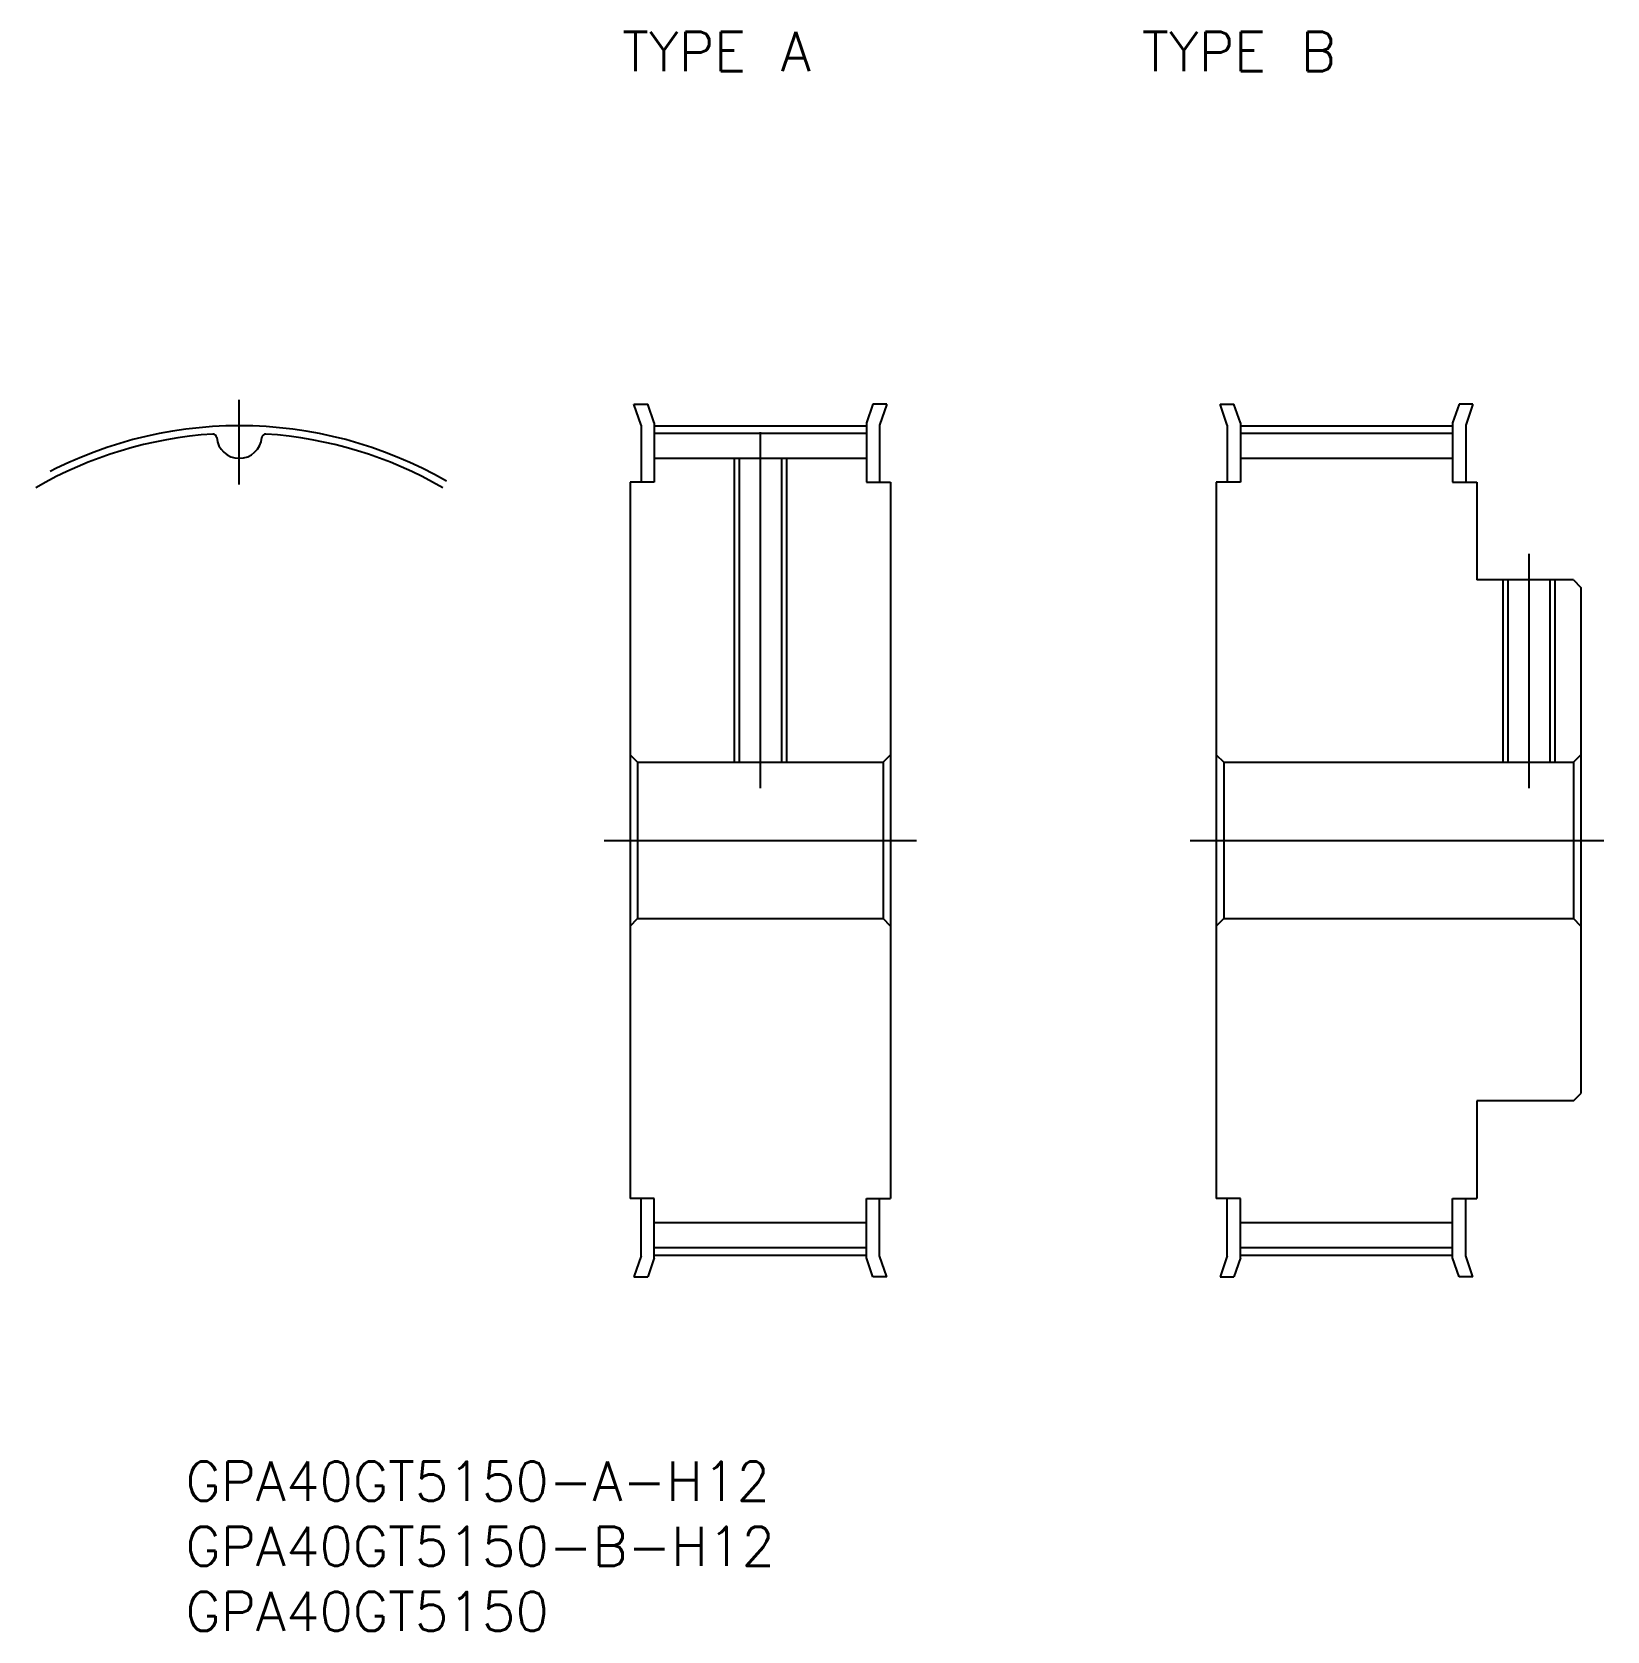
# Model space of a CAD drawing. Extents: x -16 to 105, y -61 to 62.
import ezdxf

# ---------------------------------------------------------------- set-up
doc = ezdxf.new("R2010")
doc.units = 0
doc.linetypes.add('CENTER', pattern=[50.8, 31.75, -6.35, 6.35, -6.35])
doc.layers.get('0').update_dxf_attribs({"linetype": 'CONTINUOUS'})
doc.layers.add('CENTER', color=1, linetype='CONTINUOUS')
doc.styles.get("Standard").update_dxf_attribs({"font": 'txt.shx', "height": 3, "bigfont": 'bigfont.shx'})

# ---------------------------------------------------------------- blocks, each defined once
blk = doc.blocks.new('*U2')
at = {"color": 7, "linetype": 'CONTINUOUS'}
blk.add_text('GPA40GT5150-B-H12', height=3, dxfattribs=at).set_placement((-4.13, -55.69))
blk = doc.blocks.new('*U3')
at = {"color": 7, "linetype": 'CONTINUOUS'}
blk.add_text('GPA40GT5150', height=3, dxfattribs=at).set_placement((-4.13, -60.69))
blk = doc.blocks.new('*U4')
at = {"color": 7, "linetype": 'CONTINUOUS'}
blk.add_text('TYPE A', height=3, dxfattribs=at).set_placement((29.38, 59.06))
blk = doc.blocks.new('*U5')
at = {"color": 7, "linetype": 'CONTINUOUS'}
blk.add_text('TYPE B', height=3, dxfattribs=at).set_placement((69.3, 59.06))
blk = doc.blocks.new('*U6')
at = {"color": 7, "linetype": 'CONTINUOUS'}
blk.add_text('GPA40GT5150-A-H12', height=3, dxfattribs=at).set_placement((-4.13, -50.69))

msp = doc.modelspace()

# ---------------------------------------------------------------- linework, layer by layer
at = {"color": 7, "linetype": 'CONTINUOUS'}
for p, q in [((30.3, 33.5), (31.36, 33.5)), ((30.85, 31.88), (30.3, 33.5)), ((31.85, 32.05), (31.36, 33.5)), ((48.64, 33.5), (48.15, 32.05)), ((49.7, 33.5), (48.64, 33.5)), ((49.7, 33.5), (49.15, 31.88)), ((75.3, 33.5), (76.36, 33.5)), ((75.85, 31.88), (75.3, 33.5)), ((76.85, 32.05), (76.36, 33.5)), ((93.64, 33.5), (93.15, 32.05)), ((94.7, 33.5), (93.64, 33.5)), ((94.7, 33.5), (94.15, 31.88)), ((31.85, 32.05), (31.85, 27.5)), ((48.15, 32.05), (48.15, 27.5)), ((76.85, 32.05), (76.85, 27.5)), ((93.15, 32.05), (93.15, 27.5)), ((30.85, 31.88), (30.85, 27.5)), ((31.85, 31.26), (48.15, 31.26)), ((49.15, 31.88), (49.15, 27.5)), ((75.85, 31.88), (75.85, 27.5)), ((76.85, 31.26), (93.15, 31.26)), ((94.15, 31.88), (94.15, 27.5)), ((31.85, 29.33), (48.15, 29.33)), ((38.38, 29.33), (38.38, 6)), ((41.62, 29.33), (41.62, 6)), ((76.85, 29.33), (93.15, 29.33)), ((30, 27.5), (30, -27.5)), ((31.85, 27.5), (30, 27.5)), ((48.15, 27.5), (50, 27.5)), ((50, 27.5), (50, -27.5)), ((75, 27.5), (75, -27.5)), ((76.85, 27.5), (75, 27.5)), ((93.15, 27.5), (95, 27.5)), ((95, 27.5), (95, 20)), ((102.42, 20), (95, 20)), ((97.38, 20), (97.38, 6)), ((100.62, 20), (100.62, 6)), ((102.42, 20), (103, 19.42)), ((103, 19.42), (103, -19.42)), ((30, 6.58), (30.58, 6)), ((50, 6.58), (49.42, 6)), ((75, 6.58), (75.58, 6)), ((103, 6.58), (102.42, 6)), ((30.58, 6), (49.42, 6)), ((30.58, 6), (30.58, -6)), ((49.42, 6), (49.42, -6)), ((75.58, 6), (102.42, 6)), ((75.58, 6), (75.58, -6)), ((102.42, 6), (102.42, -6)), ((30, -6.58), (30.58, -6)), ((30.58, -6), (49.42, -6)), ((50, -6.58), (49.42, -6)), ((75, -6.58), (75.58, -6)), ((75.58, -6), (102.42, -6)), ((103, -6.58), (102.42, -6)), ((102.42, -20), (103, -19.42)), ((102.42, -20), (95, -20)), ((95, -20), (95, -27.5)), ((31.85, -27.5), (30, -27.5)), ((30.85, -31.88), (30.85, -27.5)), ((31.85, -32.05), (31.85, -27.5)), ((48.15, -32.05), (48.15, -27.5)), ((48.15, -27.5), (50, -27.5)), ((49.15, -31.88), (49.15, -27.5)), ((76.85, -27.5), (75, -27.5)), ((75.85, -31.88), (75.85, -27.5)), ((76.85, -32.05), (76.85, -27.5)), ((93.15, -32.05), (93.15, -27.5)), ((93.15, -27.5), (95, -27.5)), ((94.15, -31.88), (94.15, -27.5)), ((31.85, -29.33), (48.15, -29.33)), ((76.85, -29.33), (93.15, -29.33)), ((30.85, -31.88), (30.3, -33.5)), ((31.85, -31.26), (48.15, -31.26)), ((49.7, -33.5), (49.15, -31.88)), ((75.85, -31.88), (75.3, -33.5)), ((76.85, -31.26), (93.15, -31.26)), ((94.7, -33.5), (94.15, -31.88)), ((31.85, -32.05), (31.36, -33.5)), ((48.64, -33.5), (48.15, -32.05)), ((76.85, -32.05), (76.36, -33.5)), ((93.64, -33.5), (93.15, -32.05)), ((30.3, -33.5), (31.36, -33.5)), ((49.7, -33.5), (48.64, -33.5)), ((75.3, -33.5), (76.36, -33.5)), ((94.7, -33.5), (93.64, -33.5))]:
    msp.add_line(p, q, dxfattribs=at)
at = {"color": 3, "linetype": 'CONTINUOUS'}
for p, q in [((38, 29.33), (38, 6)), ((42, 29.33), (42, 6)), ((97, 20), (97, 6)), ((101, 20), (101, 6))]:
    msp.add_line(p, q, dxfattribs=at)
at = {"color": 7, "linetype": 'CONTINUOUS'}
for centre, radius, start, end in [((0, 0), 31.26, 93.7396, 120), ((-2.02, 30.9), 0.289, 4.5978, 93.7396), ((0, 31.07), 1.74, 184.5978, 355.4022), ((2.02, 30.9), 0.29, 86.2604, 175.4022), ((0, 0), 31.26, 60, 86.2604)]:
    msp.add_arc(centre, radius, start, end, dxfattribs=at)
at = {"layer": 'CENTER', "color": 1, "linetype": 'CENTER'}
for p, q in [((0, 27.33), (0, 33.83)), ((31.85, 31.83), (48.15, 31.83)), ((40, 31.33), (40, 4)), ((76.85, 31.83), (93.15, 31.83)), ((99, 22), (99, 4)), ((28, 0), (52, 0)), ((73, 0), (105, 0)), ((31.85, -31.83), (48.15, -31.83)), ((76.85, -31.83), (93.15, -31.83))]:
    msp.add_line(p, q, dxfattribs=at)
msp.add_arc((0, 0), 31.83, 60, 120, dxfattribs=at)

# ---------------------------------------------------------------- block references
at = {"color": 7, "linetype": 'CONTINUOUS'}
for name in ['*U4', '*U5', '*U6', '*U2', '*U3']:
    msp.add_blockref(name, (0, 0), dxfattribs=at)

doc.saveas('drawing.dxf')
